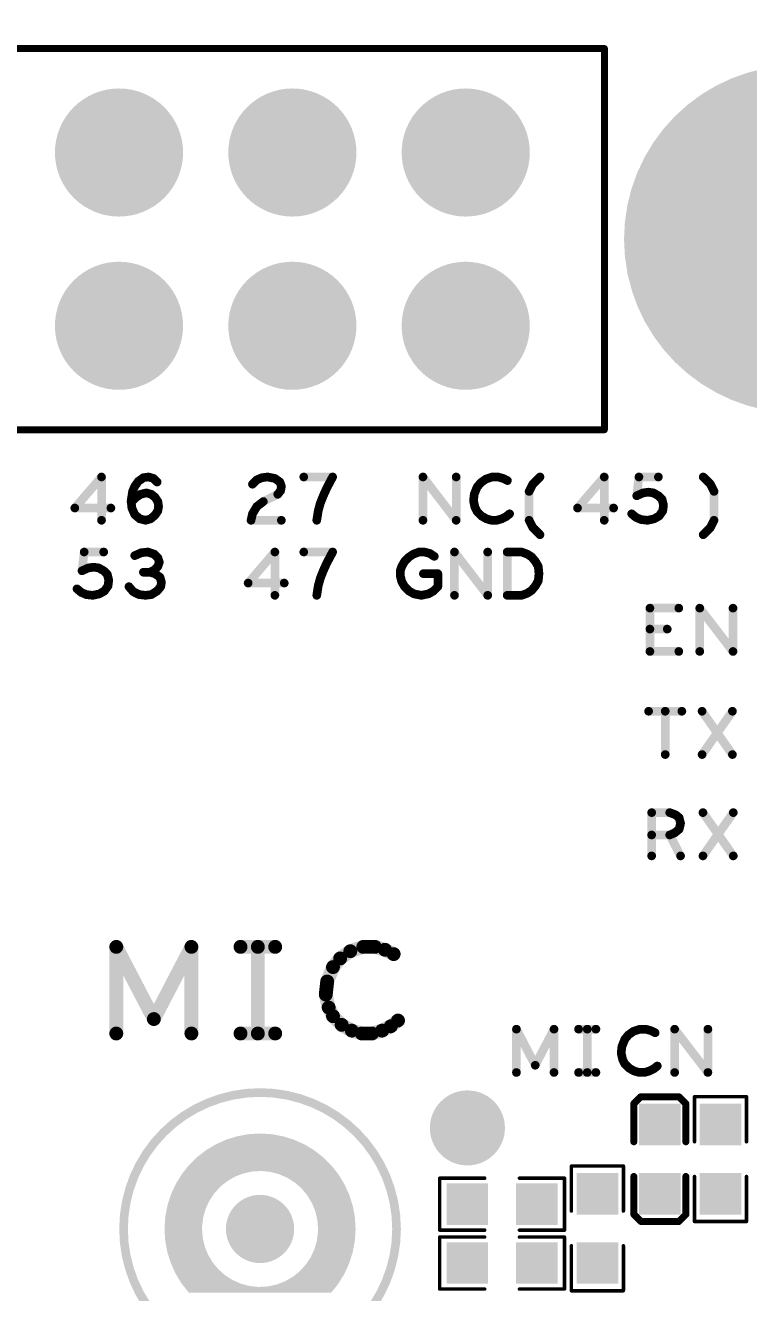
# Model space of a CAD drawing. Extents: x -11 to 101, y 2 to 100.
# Drawn here: x 51.18 to 61.78, y 65.56 to 84.13 of the extents above; entities that cross this region are included whole.
import ezdxf

# ---------------------------------------------------------------- set-up
doc = ezdxf.new("R2010")
doc.units = 0
doc.layers.get('0').update_dxf_attribs({"linetype": 'CONTINUOUS'})
doc.layers.get('DEFPOINTS').update_dxf_attribs({"linetype": 'CONTINUOUS'})
doc.layers.add('SILK_TOP_ART', color=251, linetype='CONTINUOUS')
doc.layers.add('SOLDER_TOP_ART', color=18, linetype='CONTINUOUS')
doc.dimstyles.get("Standard").update_dxf_attribs({"dimtxt": 3, "dimasz": 3, "dimexe": 0.18, "dimexo": 0, "dimgap": 1, "dimtad": 0, "dimtih": 1, "dimtoh": 1, "dimzin": 0, "dimcen": 0.09, "dimazin": 3, "dimtfac": 1, "dimtofl": 0, "dimtmove": 0, "dimatfit": 3})

# ---------------------------------------------------------------- blocks, each defined once
blk = doc.blocks.new('ROUND_312')
at = {"const_width": 0.1016}
blk.add_lwpolyline([(-0.0508, 0, 1), (0.0508, 0, 1)], format="xyb", close=True, dxfattribs=at)
blk = doc.blocks.new('ROUND_219')
at = {"const_width": 0.0508}
blk.add_lwpolyline([(-0.0254, 0, 1), (0.0254, 0, 1)], format="xyb", close=True, dxfattribs=at)
blk = doc.blocks.new('ROUND_165')
at = {"const_width": 0.0635}
blk.add_lwpolyline([(-0.03175, 0, 1), (0.03175, 0, 1)], format="xyb", close=True, dxfattribs=at)
blk = doc.blocks.new('ROUND_321')
at = {"const_width": 0.0254}
blk.add_lwpolyline([(-0.0127, 0, 1), (0.0127, 0, 1)], format="xyb", close=True, dxfattribs=at)
blk = doc.blocks.new('ROUND_341')
at = {"const_width": 2.55}
blk.add_lwpolyline([(-1.275, 0, 1), (1.275, 0, 1)], format="xyb", close=True, dxfattribs=at)
blk = doc.blocks.new('SQUARE_333')
blk.add_solid([(0.304, 0.304), (0.304, -0.304), (-0.304, 0.304), (-0.304, -0.304)])
blk = doc.blocks.new('ROUND_346')
at = {"const_width": 0.939}
blk.add_lwpolyline([(-0.4695, 0, 1), (0.4695, 0, 1)], format="xyb", close=True, dxfattribs=at)
blk = doc.blocks.new('ROUND_338')
at = {"const_width": 0.55}
blk.add_lwpolyline([(-0.275, 0, 1), (0.275, 0, 1)], format="xyb", close=True, dxfattribs=at)
blk = doc.blocks.new('ROUND_247')
at = {"const_width": 0.5}
blk.add_lwpolyline([(-0.25, 0, 1), (0.25, 0, 1)], format="xyb", close=True, dxfattribs=at)
blk = doc.blocks.new('*U167')
at = {"color": 0, "linetype": 'CONTINUOUS'}
blk.add_text('82.50', height=3, dxfattribs=at).set_placement((37.06, 87.687))
blk = doc.blocks.new('*D162')
at = {"color": 0, "linetype": 'CONTINUOUS'}
for p, q in [((1.038, 82.5), (1.038, 89.341)), ((83.538, 82.5), (83.538, 89.341)), ((4.038, 89.161), (36.229, 89.161)), ((80.538, 89.161), (48.347, 89.161))]:
    blk.add_line(p, q, dxfattribs=at)
for points in [[(4.038, 89.661), (4.038, 88.661), (1.038, 89.161)], [(80.538, 89.661), (80.538, 88.661), (83.538, 89.161)]]:
    blk.add_solid(points, dxfattribs=at)
at = {"layer": 'DEFPOINTS', "color": 0, "linetype": 'CONTINUOUS'}
for p in [(83.538, 89.161), (1.038, 82.5), (83.538, 82.5)]:
    blk.add_point(p, dxfattribs=at)
at = {"linetype": 'CONTINUOUS'}
blk.add_blockref('*U167', (0, 0), dxfattribs=at)

msp = doc.modelspace()

# ---------------------------------------------------------------- linework, layer by layer
at = {"layer": 'SILK_TOP_ART'}
for points, const_width in [([(7.338, 83.794), (59.662, 83.794)], 0.1016), ([(59.662, 83.794), (59.662, 78.206)], 0.1016), ([(59.662, 78.206), (7.338, 78.206)], 0.1016), ([(52.2938, 77.5133), (51.9022, 77.0582)], 0.127), ([(52.2938, 76.8783), (52.2938, 77.5133)], 0.127), ([(52.7806, 77.3757), (52.8335, 77.4498)], 0.127), ([(52.8335, 77.4498), (52.9076, 77.5027)], 0.127), ([(52.9076, 77.5027), (52.9817, 77.5133)], 0.127), ([(52.9817, 77.5133), (53.0558, 77.4921)], 0.127), ([(53.0558, 77.4921), (53.1087, 77.4392)], 0.127), ([(54.5057, 77.4075), (54.5692, 77.471)], 0.127), ([(54.5692, 77.471), (54.6433, 77.5027)], 0.127), ([(54.6433, 77.5027), (54.728, 77.5133)], 0.127), ([(54.728, 77.5133), (54.8338, 77.4921)], 0.127), ([(54.8338, 77.4921), (54.9079, 77.4392)], 0.127), ([(54.9079, 77.4392), (54.9291, 77.3757)], 0.127), ([(55.6805, 77.5133), (55.2571, 77.5133)], 0.127), ([(55.5958, 77.3545), (55.6805, 77.5133)], 0.127), ([(57.0034, 76.8783), (57.0034, 77.5133)], 0.127), ([(57.0034, 77.5133), (57.4902, 76.8783)], 0.127), ([(57.4902, 76.8783), (57.4902, 77.5133)], 0.127), ([(57.8501, 77.4286), (57.7971, 77.3651)], 0.127), ([(57.9241, 77.4815), (57.8501, 77.4286)], 0.127), ([(58.0194, 77.5133), (57.9241, 77.4815)], 0.127), ([(58.1041, 77.5133), (58.0194, 77.5133)], 0.127), ([(58.1781, 77.4921), (58.1041, 77.5133)], 0.127), ([(58.2416, 77.4604), (58.1781, 77.4921)], 0.127), ([(58.6121, 77.4075), (58.7179, 77.5133)], 0.127), ([(59.6598, 77.5133), (59.2682, 77.0582)], 0.127), ([(59.6598, 76.8783), (59.6598, 77.5133)], 0.127), ([(60.1361, 77.2381), (60.1678, 77.5133)], 0.127), ([(60.1678, 77.5133), (60.4535, 77.5133)], 0.127), ([(61.2155, 77.4075), (61.1097, 77.5133)], 0.127), ([(52.7277, 77.164), (52.7489, 77.3016)], 0.127), ([(52.7489, 77.3016), (52.7806, 77.3757)], 0.127), ([(52.8018, 77.217), (52.8653, 77.2593)], 0.127), ([(52.8653, 77.2593), (52.95, 77.2805)], 0.127), ([(52.95, 77.2805), (53.0241, 77.2593)], 0.127), ([(53.0241, 77.2593), (53.077, 77.217)], 0.127), ([(54.8761, 77.2593), (54.6645, 77.1535)], 0.127), ([(54.9185, 77.3122), (54.8761, 77.2593)], 0.127), ([(54.9291, 77.3757), (54.9185, 77.3122)], 0.127), ([(55.5006, 77.1323), (55.5429, 77.2381)], 0.127), ([(55.5429, 77.2381), (55.5958, 77.3545)], 0.127), ([(57.7548, 77.2593), (57.7442, 77.164)], 0.127), ([(57.7971, 77.3651), (57.7548, 77.2593)], 0.127), ([(58.5591, 77.3016), (58.6121, 77.4075)], 0.127), ([(58.5591, 76.8783), (58.5591, 77.3016)], 0.127), ([(60.2313, 77.2805), (60.1361, 77.2381)], 0.127), ([(60.3054, 77.291), (60.2313, 77.2805)], 0.127), ([(60.3795, 77.2805), (60.3054, 77.291)], 0.127), ([(60.4535, 77.2381), (60.3795, 77.2805)], 0.127), ([(60.5065, 77.1852), (60.4535, 77.2381)], 0.127), ([(61.2685, 77.3016), (61.2155, 77.4075)], 0.127), ([(61.2685, 76.8783), (61.2685, 77.3016)], 0.127), ([(51.9022, 77.0582), (52.4314, 77.0582)], 0.127), ([(52.7277, 77.1429), (52.8018, 77.217)], 0.127), ([(52.7383, 77.0582), (52.7277, 77.164)], 0.127), ([(52.7806, 76.9629), (52.7383, 77.0582)], 0.127), ([(53.077, 77.217), (53.1193, 77.1535)], 0.127), ([(53.1193, 77.1535), (53.1299, 77.0794)], 0.127), ([(53.1299, 77.0794), (53.1193, 77.0159)], 0.127), ([(54.5692, 77.0794), (54.5057, 76.9735)], 0.127), ([(54.6645, 77.1535), (54.5692, 77.0794)], 0.127), ([(55.4688, 77.0159), (55.5006, 77.1323)], 0.127), ([(57.7442, 77.164), (57.7654, 77.0688)], 0.127), ([(57.7654, 77.0688), (57.7971, 77.0053)], 0.127), ([(59.2682, 77.0582), (59.7974, 77.0582)], 0.127), ([(60.5276, 77.1005), (60.5065, 77.1852)], 0.127), ([(60.5171, 77.0159), (60.5276, 77.1005)], 0.127), ([(52.8547, 76.8995), (52.7806, 76.9629)], 0.127), ([(52.9394, 76.8783), (52.8547, 76.8995)], 0.127), ([(53.0135, 76.8995), (52.9394, 76.8783)], 0.127), ([(53.077, 76.9524), (53.0135, 76.8995)], 0.127), ([(53.1193, 77.0159), (53.077, 76.9524)], 0.127), ([(54.5057, 76.9735), (54.4845, 76.8783)], 0.127), ([(54.4845, 76.8783), (54.9291, 76.8783)], 0.127), ([(55.4476, 76.8783), (55.4688, 77.0159)], 0.127), ([(57.7971, 77.0053), (57.8606, 76.9418)], 0.127), ([(57.8606, 76.9418), (57.9347, 76.8995)], 0.127), ([(57.9347, 76.8995), (58.0088, 76.8783)], 0.127), ([(58.0088, 76.8783), (58.0829, 76.8783)], 0.127), ([(58.0829, 76.8783), (58.157, 76.8995)], 0.127), ([(58.157, 76.8995), (58.2205, 76.9312)], 0.127), ([(58.2205, 76.9312), (58.2734, 76.9735)], 0.127), ([(58.6121, 76.7725), (58.5591, 76.8783)], 0.127), ([(60.062, 76.9735), (60.1255, 76.9206)], 0.127), ([(60.1255, 76.9206), (60.1995, 76.8889)], 0.127), ([(60.1995, 76.8889), (60.2948, 76.8783)], 0.127), ([(60.2948, 76.8783), (60.3901, 76.8995)], 0.127), ([(60.3901, 76.8995), (60.4641, 76.9418)], 0.127), ([(60.4641, 76.9418), (60.5171, 77.0159)], 0.127), ([(61.2155, 76.7725), (61.2685, 76.8783)], 0.127), ([(58.7179, 76.6666), (58.6121, 76.7725)], 0.127), ([(61.1097, 76.6666), (61.2155, 76.7725)], 0.127), ([(52.0081, 76.1381), (52.0398, 76.4133)], 0.127), ([(52.0398, 76.4133), (52.3255, 76.4133)], 0.127), ([(52.8759, 76.4027), (52.7806, 76.3604)], 0.127), ([(52.9711, 76.4133), (52.8759, 76.4027)], 0.127), ([(53.0664, 76.3815), (52.9711, 76.4133)], 0.127), ([(53.1193, 76.3286), (53.0664, 76.3815)], 0.127), ([(53.1405, 76.2651), (53.1193, 76.3286)], 0.127), ([(54.8338, 76.4133), (54.4422, 75.9582)], 0.127), ([(54.8338, 75.7783), (54.8338, 76.4133)], 0.127), ([(55.6805, 76.4133), (55.2571, 76.4133)], 0.127), ([(55.5958, 76.2545), (55.6805, 76.4133)], 0.127), ([(56.7351, 76.2757), (56.7986, 76.3392)], 0.127), ([(56.7986, 76.3392), (56.8621, 76.3815)], 0.127), ([(56.8621, 76.3815), (56.9468, 76.4133)], 0.127), ([(56.9468, 76.4133), (57.0209, 76.4133)], 0.127), ([(57.0209, 76.4133), (57.1055, 76.3921)], 0.127), ([(57.1055, 76.3921), (57.1691, 76.3498)], 0.127), ([(57.4654, 75.7783), (57.4654, 76.4133)], 0.127), ([(57.4654, 76.4133), (57.9522, 75.7783)], 0.127), ([(57.9522, 75.7783), (57.9522, 76.4133)], 0.127), ([(58.238, 75.7783), (58.238, 76.4133)], 0.127), ([(58.238, 76.4133), (58.4496, 76.4133)], 0.127), ([(58.4496, 76.4133), (58.5343, 76.3815)], 0.127), ([(58.5343, 76.3815), (58.5978, 76.3392)], 0.127), ([(58.5978, 76.3392), (58.6507, 76.2757)], 0.127), ([(52.1033, 76.1805), (52.0081, 76.1381)], 0.127), ([(52.1774, 76.191), (52.1033, 76.1805)], 0.127), ([(52.2515, 76.1805), (52.1774, 76.191)], 0.127), ([(52.3255, 76.1381), (52.2515, 76.1805)], 0.127), ([(52.3785, 76.0852), (52.3255, 76.1381)], 0.127), ([(53.0029, 76.117), (52.9076, 76.117)], 0.127), ([(53.0029, 76.117), (53.0664, 76.1487)], 0.127), ([(53.077, 76.0958), (53.0029, 76.117)], 0.127), ([(53.0664, 76.1487), (53.1193, 76.2016)], 0.127), ([(53.1193, 76.2016), (53.1405, 76.2651)], 0.127), ([(55.5006, 76.0323), (55.5429, 76.1381)], 0.127), ([(55.5429, 76.1381), (55.5958, 76.2545)], 0.127), ([(56.6716, 76.1381), (56.6928, 76.2016)], 0.127), ([(56.6716, 76.064), (56.6716, 76.1381)], 0.127), ([(56.6928, 76.2016), (56.7351, 76.2757)], 0.127), ([(58.6507, 76.2757), (58.6931, 76.2016)], 0.127), ([(58.6931, 76.2016), (58.7036, 76.0958)], 0.127), ([(52.3996, 76.0005), (52.3785, 76.0852)], 0.127), ([(52.3891, 75.9159), (52.3996, 76.0005)], 0.127), ([(53.1511, 76.0429), (53.077, 76.0958)], 0.127), ([(53.1722, 75.9688), (53.1511, 76.0429)], 0.127), ([(53.1616, 75.9053), (53.1722, 75.9688)], 0.127), ([(54.4422, 75.9582), (54.9714, 75.9582)], 0.127), ([(55.4688, 75.9159), (55.5006, 76.0323)], 0.127), ([(56.6928, 75.9794), (56.6716, 76.064)], 0.127), ([(56.7351, 75.9053), (56.6928, 75.9794)], 0.127), ([(57.0103, 76.0958), (57.222, 76.0958)], 0.127), ([(57.222, 76.0958), (57.222, 75.9053)], 0.127), ([(58.6931, 75.99), (58.6507, 75.9159)], 0.127), ([(58.7036, 76.0958), (58.6931, 75.99)], 0.127), ([(51.934, 75.8735), (51.9975, 75.8206)], 0.127), ([(51.9975, 75.8206), (52.0715, 75.7889)], 0.127), ([(52.0715, 75.7889), (52.1668, 75.7783)], 0.127), ([(52.1668, 75.7783), (52.2621, 75.7995)], 0.127), ([(52.2621, 75.7995), (52.3361, 75.8418)], 0.127), ([(52.3361, 75.8418), (52.3891, 75.9159)], 0.127), ([(52.696, 75.9053), (52.7595, 75.8312)], 0.127), ([(52.7595, 75.8312), (52.8441, 75.7889)], 0.127), ([(52.8441, 75.7889), (52.9394, 75.7783)], 0.127), ([(52.9394, 75.7783), (53.0241, 75.7889)], 0.127), ([(53.0241, 75.7889), (53.1087, 75.8418)], 0.127), ([(53.1087, 75.8418), (53.1616, 75.9053)], 0.127), ([(55.4476, 75.7783), (55.4688, 75.9159)], 0.127), ([(56.7986, 75.8418), (56.7351, 75.9053)], 0.127), ([(56.8727, 75.7995), (56.7986, 75.8418)], 0.127), ([(56.9786, 75.7783), (56.8727, 75.7995)], 0.127), ([(57.0844, 75.7995), (56.9786, 75.7783)], 0.127), ([(57.1585, 75.8418), (57.0844, 75.7995)], 0.127), ([(57.222, 75.9053), (57.1585, 75.8418)], 0.127), ([(58.4496, 75.7783), (58.238, 75.7783)], 0.127), ([(58.5343, 75.81), (58.4496, 75.7783)], 0.127), ([(58.5978, 75.8524), (58.5343, 75.81)], 0.127), ([(58.6507, 75.9159), (58.5978, 75.8524)], 0.127), ([(60.3292, 74.9554), (60.3292, 75.5904)], 0.127), ([(60.3292, 75.5904), (60.7526, 75.5904)], 0.127), ([(61.0595, 74.9554), (61.0595, 75.5904)], 0.127), ([(61.0595, 75.5904), (61.5463, 74.9554)], 0.127), ([(61.5463, 74.9554), (61.5463, 75.5904)], 0.127), ([(60.5832, 75.2835), (60.3292, 75.2835)], 0.127), ([(60.7526, 74.9554), (60.3292, 74.9554)], 0.127), ([(60.3102, 74.0791), (60.797, 74.0791)], 0.127), ([(60.5536, 74.0791), (60.5536, 73.4441)], 0.127), ([(61.0933, 73.4441), (61.5379, 74.0791)], 0.127), ([(61.0933, 74.0791), (61.5379, 73.4441)], 0.127), ([(60.3546, 71.9582), (60.3546, 72.5932)], 0.127), ([(60.3546, 72.5932), (60.6192, 72.5932)], 0.127), ([(60.6192, 72.5932), (60.7039, 72.5614)], 0.127), ([(61.106, 71.9582), (61.5506, 72.5932)], 0.127), ([(61.106, 72.5932), (61.5506, 71.9582)], 0.127), ([(60.7039, 72.5614), (60.7568, 72.5191)], 0.127), ([(60.7568, 72.5191), (60.778, 72.4344)], 0.127), ([(60.778, 72.4344), (60.7568, 72.3498)], 0.127), ([(60.6192, 72.2651), (60.3546, 72.2651)], 0.127), ([(60.6933, 72.2969), (60.6192, 72.2651)], 0.127), ([(60.6192, 72.2651), (60.778, 71.9582)], 0.127), ([(60.7568, 72.3498), (60.6933, 72.2969)], 0.127), ([(52.5102, 69.3547), (52.5102, 70.6247)], 0.2032), ([(52.5102, 70.6247), (53.0606, 69.5664)], 0.2032), ([(53.0606, 69.5664), (53.611, 70.6247)], 0.2032), ([(53.611, 70.6247), (53.611, 69.3547)], 0.2032), ([(54.3306, 70.6247), (54.8386, 70.6247)], 0.2032), ([(54.5846, 70.6247), (54.5846, 69.3547)], 0.2032), ([(55.9392, 70.5612), (55.7911, 70.4554)], 0.2032), ([(56.1298, 70.6247), (55.9392, 70.5612)], 0.2032), ([(56.2991, 70.6247), (56.1298, 70.6247)], 0.2032), ([(56.4473, 70.5824), (56.2991, 70.6247)], 0.2032), ([(56.5743, 70.5189), (56.4473, 70.5824)], 0.2032), ([(55.6853, 70.3284), (55.6006, 70.1167)], 0.2032), ([(55.7911, 70.4554), (55.6853, 70.3284)], 0.2032), ([(55.6006, 70.1167), (55.5794, 69.9262)], 0.2032), ([(55.5794, 69.9262), (55.6218, 69.7357)], 0.2032), ([(55.6218, 69.7357), (55.6853, 69.6087)], 0.2032), ([(55.6853, 69.6087), (55.8123, 69.4817)], 0.2032), ([(55.8123, 69.4817), (55.9604, 69.397)], 0.2032), ([(55.9604, 69.397), (56.1086, 69.3547)], 0.2032), ([(56.2568, 69.3547), (56.4049, 69.397)], 0.2032), ([(56.4049, 69.397), (56.5319, 69.4605)], 0.2032), ([(56.5319, 69.4605), (56.6378, 69.5452)], 0.2032), ([(54.3306, 69.3547), (54.8386, 69.3547)], 0.2032), ([(56.1086, 69.3547), (56.2568, 69.3547)], 0.2032), ([(58.3734, 68.7832), (58.3734, 69.4182)], 0.127), ([(58.3734, 69.4182), (58.6486, 68.889)], 0.127), ([(58.6486, 68.889), (58.9238, 69.4182)], 0.127), ([(58.9238, 69.4182), (58.9238, 68.7832)], 0.127), ([(59.2836, 69.4182), (59.5376, 69.4182)], 0.127), ([(59.4106, 69.4182), (59.4106, 68.7832)], 0.127), ([(59.9609, 69.27), (59.9186, 69.1642)], 0.127), ([(60.0139, 69.3335), (59.9609, 69.27)], 0.127), ([(60.0879, 69.3864), (60.0139, 69.3335)], 0.127), ([(60.1832, 69.4182), (60.0879, 69.3864)], 0.127), ([(60.2679, 69.4182), (60.1832, 69.4182)], 0.127), ([(60.3419, 69.397), (60.2679, 69.4182)], 0.127), ([(60.4054, 69.3653), (60.3419, 69.397)], 0.127), ([(60.6912, 68.7832), (60.6912, 69.4182)], 0.127), ([(60.6912, 69.4182), (61.178, 68.7832)], 0.127), ([(61.178, 68.7832), (61.178, 69.4182)], 0.127), ([(59.9186, 69.1642), (59.908, 69.0689)], 0.127), ([(59.908, 69.0689), (59.9292, 68.9737)], 0.127), ([(59.9292, 68.9737), (59.9609, 68.9102)], 0.127), ([(59.9609, 68.9102), (60.0244, 68.8467)], 0.127), ([(60.3843, 68.8361), (60.4372, 68.8784)], 0.127), ([(59.2836, 68.7832), (59.5376, 68.7832)], 0.127), ([(60.0244, 68.8467), (60.0985, 68.8044)], 0.127), ([(60.0985, 68.8044), (60.1726, 68.7832)], 0.127), ([(60.1726, 68.7832), (60.2467, 68.7832)], 0.127), ([(60.2467, 68.7832), (60.3208, 68.8044)], 0.127), ([(60.3208, 68.8044), (60.3843, 68.8361)], 0.127), ([(60.195, 68.4276), (60.0934, 68.326)], 0.1016), ([(60.0934, 68.326), (60.0934, 67.7672)], 0.1016), ([(60.7538, 68.4276), (60.195, 68.4276)], 0.1016), ([(60.8554, 68.326), (60.7538, 68.4276)], 0.1016), ([(60.8554, 67.7672), (60.8554, 68.326)], 0.1016), ([(60.9824, 68.4276), (61.7444, 68.4276)], 0.0508), ([(60.9824, 67.7672), (60.9824, 68.4276)], 0.0508), ([(61.7444, 68.4276), (61.7444, 67.7672)], 0.0508), ([(57.2486, 67.2338), (57.2486, 66.4718)], 0.0508), ([(57.909, 67.2338), (57.2486, 67.2338)], 0.0508), ([(58.417, 67.2338), (59.0774, 67.2338)], 0.0508), ([(59.0774, 67.2338), (59.0774, 66.4718)], 0.0508), ([(59.179, 67.4116), (59.941, 67.4116)], 0.0508), ([(59.179, 66.7512), (59.179, 67.4116)], 0.0508), ([(59.941, 67.4116), (59.941, 66.7512)], 0.0508), ([(60.0934, 66.7037), (60.0934, 67.2592)], 0.1016), ([(60.8554, 67.2592), (60.8554, 66.7004)], 0.1016), ([(60.9824, 67.2592), (60.9824, 66.5988)], 0.0508), ([(61.7444, 66.5988), (61.7444, 67.2592)], 0.0508), ([(60.1983, 66.5988), (60.0934, 66.7037)], 0.1016), ([(60.8554, 66.7004), (60.7541, 66.5988)], 0.1016), ([(60.7541, 66.5988), (60.1983, 66.5988)], 0.1016), ([(60.9824, 66.5988), (61.7444, 66.5988)], 0.0508), ([(57.2486, 66.4718), (57.909, 66.4718)], 0.0508), ([(57.2486, 66.3702), (57.2486, 65.6082)], 0.0508), ([(57.909, 66.3702), (57.2486, 66.3702)], 0.0508), ([(59.0774, 66.4718), (58.417, 66.4718)], 0.0508), ([(58.417, 66.3702), (59.0774, 66.3702)], 0.0508), ([(59.0774, 66.3702), (59.0774, 65.6082)], 0.0508), ([(59.179, 66.2432), (59.179, 65.5828)], 0.0508), ([(59.941, 65.5828), (59.941, 66.2432)], 0.0508), ([(57.2486, 65.6082), (57.909, 65.6082)], 0.0508), ([(59.0774, 65.6082), (58.417, 65.6082)], 0.0508), ([(59.179, 65.5828), (59.941, 65.5828)], 0.0508)]:
    msp.add_lwpolyline(points, dxfattribs=dict(at, const_width=const_width))
at = {"layer": 'SILK_TOP_ART', "const_width": 0.127}
msp.add_lwpolyline([(52.6166, 66.4892, 1), (56.6166, 66.4892, 1)], format="xyb", close=True, dxfattribs=at)
at = {"layer": 'SOLDER_TOP_ART'}
for points in [[(54.127214, 67.800876), (54.278858, 67.847264), (55.103708, 67.800876), (54.956674, 67.847264)], [(54.278858, 67.847264), (54.28843, 67.850192), (54.956674, 67.847264), (54.94104, 67.850192)], [(54.28843, 67.850192), (54.446132, 67.878296), (54.94104, 67.850192), (54.790964, 67.878296)], [(54.446132, 67.878296), (54.454404, 67.87977), (54.790964, 67.878296), (54.768194, 67.87977)], [(54.454404, 67.87977), (54.622732, 67.889186), (54.768194, 67.87977), (54.622732, 67.889186)], [(53.694952, 67.543032), (53.819324, 67.639226), (55.537138, 67.543032), (55.41499, 67.639226)], [(53.819324, 67.639226), (53.828308, 67.646174), (55.41499, 67.639226), (55.403572, 67.646174)], [(53.828308, 67.646174), (53.963566, 67.726856), (55.403572, 67.646174), (55.270964, 67.726856)], [(53.963566, 67.726856), (53.973096, 67.73254), (55.270964, 67.726856), (55.258444, 67.73254)], [(53.973096, 67.73254), (54.117434, 67.79654), (55.258444, 67.73254), (55.11745, 67.79654)], [(54.117434, 67.79654), (54.127214, 67.800876), (55.11745, 67.79654), (55.103708, 67.800876)], [(53.574962, 67.424606), (53.686732, 67.53492), (55.65727, 67.424606), (55.547438, 67.53492)], [(53.686732, 67.53492), (53.694952, 67.543032), (55.547438, 67.53492), (55.537138, 67.543032)], [(53.40913, 67.193432), (53.449018, 67.258346), (54.14062, 67.193432), (54.254778, 67.258346)], [(53.449018, 67.258346), (53.470076, 67.292616), (54.254778, 67.258346), (54.345172, 67.292616)], [(53.470076, 67.292616), (53.479836, 67.3049), (54.345172, 67.292616), (54.377574, 67.3049)], [(53.479836, 67.3049), (53.501358, 67.331982), (54.377574, 67.3049), (54.506076, 67.331982)], [(53.501358, 67.331982), (53.506892, 67.338948), (54.506076, 67.331982), (54.637216, 67.338948)], [(53.506892, 67.338948), (53.567684, 67.415448), (55.726092, 67.338948), (55.666386, 67.415448)], [(53.567684, 67.415448), (53.574962, 67.424606), (55.666386, 67.415448), (55.65727, 67.424606)], [(54.767864, 67.325632), (54.637216, 67.338948), (55.736486, 67.325632), (55.726092, 67.338948)], [(54.894902, 67.292348), (54.767864, 67.325632), (55.762462, 67.292348), (55.736486, 67.325632)], [(54.9174, 67.282546), (54.894902, 67.292348), (55.770112, 67.282546), (55.762462, 67.292348)], [(55.015296, 67.239892), (54.9174, 67.282546), (55.79581, 67.239892), (55.770112, 67.282546)], [(53.320348, 67.015124), (53.3647, 67.111708), (53.94884, 67.015124), (54.037822, 67.111708)], [(53.3647, 67.111708), (53.381814, 67.148976), (54.037822, 67.111708), (54.0847, 67.148976)], [(53.381814, 67.148976), (53.40913, 67.193432), (54.0847, 67.148976), (54.14062, 67.193432)], [(55.126172, 67.169518), (55.015296, 67.239892), (55.838208, 67.169518), (55.79581, 67.239892)], [(55.161938, 67.138138), (55.126172, 67.169518), (55.857112, 67.138138), (55.838208, 67.169518)], [(55.224886, 67.082906), (55.161938, 67.138138), (55.881892, 67.082906), (55.857112, 67.138138)], [(55.307242, 66.98432), (55.224886, 67.082906), (55.926122, 66.98432), (55.881892, 67.082906)], [(53.260032, 66.835214), (53.2827, 66.905986), (53.842896, 66.835214), (53.875796, 66.905986)], [(53.2827, 66.905986), (53.31146, 66.995768), (53.875796, 66.905986), (53.935884, 66.995768)], [(53.31146, 66.995768), (53.320348, 67.015124), (53.935884, 66.995768), (53.94884, 67.015124)], [(55.309078, 66.98212), (55.307242, 66.98432), (55.926806, 66.98212), (55.926122, 66.98432)], [(55.376742, 66.86957), (55.309078, 66.98212), (55.961774, 66.86957), (55.926806, 66.98212)], [(53.228274, 66.669644), (53.250764, 66.7869), (53.786656, 66.669644), (53.820438, 66.7869)], [(53.250764, 66.7869), (53.260032, 66.835214), (53.820438, 66.7869), (53.842896, 66.835214)], [(55.395572, 66.823324), (55.376742, 66.86957), (55.976142, 66.823324), (55.961774, 66.86957)], [(55.426262, 66.747938), (55.395572, 66.823324), (55.989918, 66.747938), (55.976142, 66.823324)], [(55.447632, 66.65748), (55.426262, 66.747938), (56.006448, 66.65748), (55.989918, 66.747938)], [(53.2166, 66.4892), (53.219266, 66.530422), (53.7666, 66.4892), (53.7676, 66.530422)], [(53.219266, 66.530422), (53.227694, 66.660708), (53.7676, 66.530422), (53.784082, 66.660708)], [(53.227694, 66.660708), (53.228274, 66.669644), (53.784082, 66.660708), (53.786656, 66.669644)], [(55.456454, 66.620132), (55.447632, 66.65748), (56.008702, 66.620132), (56.006448, 66.65748)], [(55.4666, 66.4892), (55.456454, 66.620132), (56.0166, 66.4892), (56.008702, 66.620132)], [(53.2166, 66.489198), (53.2166, 66.4892), (53.766602, 66.489198), (53.7666, 66.4892)], [(53.224498, 66.358266), (53.2166, 66.489198), (53.776744, 66.358266), (53.766602, 66.489198)], [(53.22675, 66.320914), (53.224498, 66.358266), (53.785568, 66.320914), (53.776744, 66.358266)], [(55.449116, 66.31769), (55.465598, 66.447976), (56.005498, 66.31769), (56.01393, 66.447976)], [(55.465598, 66.447976), (55.466598, 66.489198), (56.01393, 66.447976), (56.0166, 66.489198)], [(55.466598, 66.489198), (55.4666, 66.4892), (56.0166, 66.489198), (56.0166, 66.4892)], [(53.24328, 66.23046), (53.22675, 66.320914), (53.806936, 66.23046), (53.785568, 66.320914)], [(53.257056, 66.155072), (53.24328, 66.23046), (53.83763, 66.155072), (53.806936, 66.23046)], [(53.271424, 66.108828), (53.257056, 66.155072), (53.856456, 66.108828), (53.83763, 66.155072)], [(55.357402, 66.072412), (55.390296, 66.143174), (55.950494, 66.072412), (55.973162, 66.143174)], [(55.390296, 66.143174), (55.41276, 66.191498), (55.973162, 66.143174), (55.98243, 66.191498)], [(55.41276, 66.191498), (55.446538, 66.308744), (55.98243, 66.191498), (56.00492, 66.308744)], [(55.446538, 66.308744), (55.449116, 66.31769), (56.00492, 66.308744), (56.005498, 66.31769)], [(53.306392, 65.996278), (53.271424, 66.108828), (53.92412, 65.996278), (53.856456, 66.108828)], [(53.307076, 65.994074), (53.306392, 65.996278), (53.925962, 65.994074), (53.92412, 65.996278)], [(53.351306, 65.895492), (53.307076, 65.994074), (54.008312, 65.895492), (53.925962, 65.994074)], [(55.195376, 65.86669), (55.284358, 65.963274), (55.868496, 65.86669), (55.91285, 65.963274)], [(55.284358, 65.963274), (55.297304, 65.98262), (55.91285, 65.963274), (55.921734, 65.98262)], [(55.297304, 65.98262), (55.357402, 66.072412), (55.921734, 65.98262), (55.950494, 66.072412)], [(53.376086, 65.840256), (53.351306, 65.895492), (54.071266, 65.840256), (54.008312, 65.895492)], [(53.39499, 65.80888), (53.376086, 65.840256), (54.107026, 65.80888), (54.071266, 65.840256)], [(53.437386, 65.738506), (53.39499, 65.80888), (54.217902, 65.738506), (54.107026, 65.80888)], [(54.97842, 65.720052), (55.092578, 65.784966), (55.78418, 65.720052), (55.824068, 65.784966)], [(55.092578, 65.784966), (55.148486, 65.829414), (55.824068, 65.784966), (55.85138, 65.829414)], [(55.148486, 65.829414), (55.195376, 65.86669), (55.85138, 65.829414), (55.868496, 65.86669)], [(53.463084, 65.69585), (53.437386, 65.738506), (54.315804, 65.69585), (54.217902, 65.738506)], [(53.470734, 65.68605), (53.463084, 65.69585), (54.338296, 65.68605), (54.315804, 65.69585)], [(53.49671, 65.652766), (53.470734, 65.68605), (54.465334, 65.652766), (54.338296, 65.68605)], [(53.507104, 65.63945), (53.49671, 65.652766), (54.595982, 65.63945), (54.465334, 65.652766)], [(53.56681, 65.562948), (53.507104, 65.63945), (55.665514, 65.562948), (55.726306, 65.63945)], [(54.595982, 65.63945), (54.727122, 65.646416), (55.726306, 65.63945), (55.731842, 65.646416)], [(54.727122, 65.646416), (54.855624, 65.673498), (55.731842, 65.646416), (55.753362, 65.673498)], [(54.855624, 65.673498), (54.888004, 65.685774), (55.753362, 65.673498), (55.763118, 65.685774)], [(54.888004, 65.685774), (54.97842, 65.720052), (55.763118, 65.685774), (55.78418, 65.720052)], [(53.575934, 65.553784), (53.56681, 65.562948), (55.658232, 65.553784), (55.665514, 65.562948)]]:
    msp.add_solid(points, dxfattribs=at)

# ---------------------------------------------------------------- block references
at = {"layer": 'SILK_TOP_ART'}
for name, p in [('ROUND_219', (59.662, 83.794)), ('ROUND_219', (59.662, 83.794)), ('ROUND_219', (59.662, 78.206)), ('ROUND_219', (59.662, 78.206)), ('ROUND_165', (52.2938, 77.5133)), ('ROUND_165', (52.8335, 77.4498)), ('ROUND_165', (52.9076, 77.5027)), ('ROUND_165', (52.9817, 77.5133)), ('ROUND_165', (53.0558, 77.4921)), ('ROUND_165', (53.1087, 77.4392)), ('ROUND_165', (54.5692, 77.471)), ('ROUND_165', (54.6433, 77.5027)), ('ROUND_165', (54.728, 77.5133)), ('ROUND_165', (54.8338, 77.4921)), ('ROUND_165', (54.9079, 77.4392)), ('ROUND_165', (55.2571, 77.5133)), ('ROUND_165', (55.6805, 77.5133)), ('ROUND_165', (57.0034, 77.5133)), ('ROUND_165', (57.4902, 77.5133)), ('ROUND_165', (57.8501, 77.4286)), ('ROUND_165', (57.9241, 77.4815)), ('ROUND_165', (58.0194, 77.5133)), ('ROUND_165', (58.1041, 77.5133)), ('ROUND_165', (58.1781, 77.4921)), ('ROUND_165', (58.2416, 77.4604)), ('ROUND_165', (58.7179, 77.5133)), ('ROUND_165', (59.6598, 77.5133)), ('ROUND_165', (60.1678, 77.5133)), ('ROUND_165', (60.4535, 77.5133)), ('ROUND_165', (61.1097, 77.5133)), ('ROUND_165', (52.7489, 77.3016)), ('ROUND_165', (52.7806, 77.3757)), ('ROUND_165', (52.8653, 77.2593)), ('ROUND_165', (52.95, 77.2805)), ('ROUND_165', (53.0241, 77.2593)), ('ROUND_165', (54.5057, 77.4075)), ('ROUND_165', (54.8761, 77.2593)), ('ROUND_165', (54.9185, 77.3122)), ('ROUND_165', (54.9291, 77.3757)), ('ROUND_165', (55.5429, 77.2381)), ('ROUND_165', (55.5958, 77.3545)), ('ROUND_165', (57.7548, 77.2593)), ('ROUND_165', (57.7971, 77.3651)), ('ROUND_165', (58.5591, 77.3016)), ('ROUND_165', (58.6121, 77.4075)), ('ROUND_165', (60.1361, 77.2381)), ('ROUND_165', (60.2313, 77.2805)), ('ROUND_165', (60.3054, 77.291)), ('ROUND_165', (60.3795, 77.2805)), ('ROUND_165', (60.4535, 77.2381)), ('ROUND_165', (61.2155, 77.4075)), ('ROUND_165', (61.2685, 77.3016)), ('ROUND_165', (51.9022, 77.0582)), ('ROUND_165', (52.4314, 77.0582)), ('ROUND_165', (52.7277, 77.164)), ('ROUND_165', (52.7277, 77.1429)), ('ROUND_165', (52.7383, 77.0582)), ('ROUND_165', (52.8018, 77.217)), ('ROUND_165', (53.077, 77.217)), ('ROUND_165', (53.1193, 77.1535)), ('ROUND_165', (53.1299, 77.0794)), ('ROUND_165', (54.5692, 77.0794)), ('ROUND_165', (54.6645, 77.1535)), ('ROUND_165', (55.5006, 77.1323)), ('ROUND_165', (57.7442, 77.164)), ('ROUND_165', (57.7654, 77.0688)), ('ROUND_165', (59.2682, 77.0582)), ('ROUND_165', (59.7974, 77.0582)), ('ROUND_165', (60.5065, 77.1852)), ('ROUND_165', (60.5276, 77.1005)), ('ROUND_165', (52.2938, 76.8783)), ('ROUND_165', (52.7806, 76.9629)), ('ROUND_165', (52.8547, 76.8995)), ('ROUND_165', (52.9394, 76.8783)), ('ROUND_165', (53.0135, 76.8995)), ('ROUND_165', (53.077, 76.9524)), ('ROUND_165', (53.1193, 77.0159)), ('ROUND_165', (54.4845, 76.8783)), ('ROUND_165', (54.5057, 76.9735)), ('ROUND_165', (54.9291, 76.8783)), ('ROUND_165', (55.4476, 76.8783)), ('ROUND_165', (55.4688, 77.0159)), ('ROUND_165', (57.0034, 76.8783)), ('ROUND_165', (57.4902, 76.8783)), ('ROUND_165', (57.7971, 77.0053)), ('ROUND_165', (57.8606, 76.9418)), ('ROUND_165', (57.9347, 76.8995)), ('ROUND_165', (58.0088, 76.8783)), ('ROUND_165', (58.0829, 76.8783)), ('ROUND_165', (58.157, 76.8995)), ('ROUND_165', (58.2205, 76.9312)), ('ROUND_165', (58.2734, 76.9735)), ('ROUND_165', (58.5591, 76.8783)), ('ROUND_165', (59.6598, 76.8783)), ('ROUND_165', (60.062, 76.9735)), ('ROUND_165', (60.1255, 76.9206)), ('ROUND_165', (60.1995, 76.8889)), ('ROUND_165', (60.2948, 76.8783)), ('ROUND_165', (60.3901, 76.8995)), ('ROUND_165', (60.4641, 76.9418)), ('ROUND_165', (60.5171, 77.0159)), ('ROUND_165', (61.2685, 76.8783)), ('ROUND_165', (58.6121, 76.7725)), ('ROUND_165', (58.7179, 76.6666)), ('ROUND_165', (61.1097, 76.6666)), ('ROUND_165', (61.2155, 76.7725)), ('ROUND_165', (52.0398, 76.4133)), ('ROUND_165', (52.3255, 76.4133)), ('ROUND_165', (52.7806, 76.3604)), ('ROUND_165', (52.8759, 76.4027)), ('ROUND_165', (52.9711, 76.4133)), ('ROUND_165', (53.0664, 76.3815)), ('ROUND_165', (53.1193, 76.3286)), ('ROUND_165', (54.8338, 76.4133)), ('ROUND_165', (55.2571, 76.4133)), ('ROUND_165', (55.6805, 76.4133)), ('ROUND_165', (56.7986, 76.3392)), ('ROUND_165', (56.8621, 76.3815)), ('ROUND_165', (56.9468, 76.4133)), ('ROUND_165', (57.0209, 76.4133)), ('ROUND_165', (57.1055, 76.3921)), ('ROUND_165', (57.1691, 76.3498)), ('ROUND_165', (57.4654, 76.4133)), ('ROUND_165', (57.9522, 76.4133)), ('ROUND_165', (58.238, 76.4133)), ('ROUND_165', (58.4496, 76.4133)), ('ROUND_165', (58.5343, 76.3815)), ('ROUND_165', (58.5978, 76.3392)), ('ROUND_165', (52.0081, 76.1381)), ('ROUND_165', (52.1033, 76.1805)), ('ROUND_165', (52.1774, 76.191)), ('ROUND_165', (52.2515, 76.1805)), ('ROUND_165', (52.3255, 76.1381)), ('ROUND_165', (52.9076, 76.117)), ('ROUND_165', (53.0029, 76.117)), ('ROUND_165', (53.0029, 76.117)), ('ROUND_165', (53.0664, 76.1487)), ('ROUND_165', (53.1193, 76.2016)), ('ROUND_165', (53.1405, 76.2651)), ('ROUND_165', (55.5429, 76.1381)), ('ROUND_165', (55.5958, 76.2545)), ('ROUND_165', (56.6716, 76.1381)), ('ROUND_165', (56.6928, 76.2016)), ('ROUND_165', (56.7351, 76.2757)), ('ROUND_165', (58.6507, 76.2757)), ('ROUND_165', (58.6931, 76.2016)), ('ROUND_165', (52.3785, 76.0852)), ('ROUND_165', (52.3996, 76.0005)), ('ROUND_165', (53.077, 76.0958)), ('ROUND_165', (53.1511, 76.0429)), ('ROUND_165', (53.1722, 75.9688)), ('ROUND_165', (54.4422, 75.9582)), ('ROUND_165', (54.9714, 75.9582)), ('ROUND_165', (55.5006, 76.0323)), ('ROUND_165', (56.6716, 76.064)), ('ROUND_165', (56.6928, 75.9794)), ('ROUND_165', (57.0103, 76.0958)), ('ROUND_165', (57.222, 76.0958)), ('ROUND_165', (58.6931, 75.99)), ('ROUND_165', (58.7036, 76.0958)), ('ROUND_165', (51.934, 75.8735)), ('ROUND_165', (51.9975, 75.8206)), ('ROUND_165', (52.0715, 75.7889)), ('ROUND_165', (52.1668, 75.7783)), ('ROUND_165', (52.2621, 75.7995)), ('ROUND_165', (52.3361, 75.8418)), ('ROUND_165', (52.3891, 75.9159)), ('ROUND_165', (52.696, 75.9053)), ('ROUND_165', (52.7595, 75.8312)), ('ROUND_165', (52.8441, 75.7889)), ('ROUND_165', (52.9394, 75.7783)), ('ROUND_165', (53.0241, 75.7889)), ('ROUND_165', (53.1087, 75.8418)), ('ROUND_165', (53.1616, 75.9053)), ('ROUND_165', (54.8338, 75.7783)), ('ROUND_165', (55.4476, 75.7783)), ('ROUND_165', (55.4688, 75.9159)), ('ROUND_165', (56.7351, 75.9053)), ('ROUND_165', (56.7986, 75.8418)), ('ROUND_165', (56.8727, 75.7995)), ('ROUND_165', (56.9786, 75.7783)), ('ROUND_165', (57.0844, 75.7995)), ('ROUND_165', (57.1585, 75.8418)), ('ROUND_165', (57.222, 75.9053)), ('ROUND_165', (57.4654, 75.7783)), ('ROUND_165', (57.9522, 75.7783)), ('ROUND_165', (58.238, 75.7783)), ('ROUND_165', (58.238, 75.7783)), ('ROUND_165', (58.4496, 75.7783)), ('ROUND_165', (58.5343, 75.81)), ('ROUND_165', (58.5978, 75.8524)), ('ROUND_165', (58.6507, 75.9159)), ('ROUND_165', (60.3292, 75.5904)), ('ROUND_165', (60.7526, 75.5904)), ('ROUND_165', (61.0595, 75.5904)), ('ROUND_165', (61.5463, 75.5904)), ('ROUND_165', (60.3292, 75.2835)), ('ROUND_165', (60.5832, 75.2835)), ('ROUND_165', (60.3292, 74.9554)), ('ROUND_165', (60.7526, 74.9554)), ('ROUND_165', (61.0595, 74.9554)), ('ROUND_165', (61.5463, 74.9554)), ('ROUND_165', (60.3102, 74.0791)), ('ROUND_165', (60.5536, 74.0791)), ('ROUND_165', (60.797, 74.0791)), ('ROUND_165', (61.0933, 74.0791)), ('ROUND_165', (61.5379, 74.0791)), ('ROUND_165', (60.5536, 73.4441)), ('ROUND_165', (61.0933, 73.4441)), ('ROUND_165', (61.5379, 73.4441)), ('ROUND_165', (60.3546, 72.5932)), ('ROUND_165', (60.6192, 72.5932)), ('ROUND_165', (61.106, 72.5932)), ('ROUND_165', (61.5506, 72.5932)), ('ROUND_165', (60.7039, 72.5614)), ('ROUND_165', (60.7568, 72.5191)), ('ROUND_165', (60.778, 72.4344)), ('ROUND_165', (60.3546, 72.2651)), ('ROUND_165', (60.6192, 72.2651)), ('ROUND_165', (60.6192, 72.2651)), ('ROUND_165', (60.6933, 72.2969)), ('ROUND_165', (60.7568, 72.3498)), ('ROUND_165', (60.3546, 71.9582)), ('ROUND_165', (60.778, 71.9582)), ('ROUND_165', (61.106, 71.9582)), ('ROUND_165', (61.5506, 71.9582)), ('ROUND_312', (52.5102, 70.6247)), ('ROUND_312', (53.611, 70.6247)), ('ROUND_312', (54.3306, 70.6247)), ('ROUND_312', (54.5846, 70.6247)), ('ROUND_312', (54.8386, 70.6247)), ('ROUND_312', (55.9392, 70.5612)), ('ROUND_312', (56.1298, 70.6247)), ('ROUND_312', (56.2991, 70.6247)), ('ROUND_312', (56.4473, 70.5824)), ('ROUND_312', (56.5743, 70.5189)), ('ROUND_312', (55.6853, 70.3284)), ('ROUND_312', (55.7911, 70.4554)), ('ROUND_312', (55.6006, 70.1167)), ('ROUND_312', (55.5794, 69.9262)), ('ROUND_312', (55.6218, 69.7357)), ('ROUND_312', (55.6853, 69.6087)), ('ROUND_312', (53.0606, 69.5664)), ('ROUND_312', (55.8123, 69.4817)), ('ROUND_312', (55.9604, 69.397)), ('ROUND_312', (56.4049, 69.397)), ('ROUND_312', (56.5319, 69.4605)), ('ROUND_312', (56.6378, 69.5452)), ('ROUND_312', (52.5102, 69.3547)), ('ROUND_312', (53.611, 69.3547)), ('ROUND_312', (54.3306, 69.3547)), ('ROUND_312', (54.5846, 69.3547)), ('ROUND_312', (54.8386, 69.3547)), ('ROUND_312', (56.1086, 69.3547)), ('ROUND_312', (56.2568, 69.3547)), ('ROUND_165', (58.3734, 69.4182)), ('ROUND_165', (58.9238, 69.4182)), ('ROUND_165', (59.2836, 69.4182)), ('ROUND_165', (59.4106, 69.4182)), ('ROUND_165', (59.5376, 69.4182)), ('ROUND_165', (59.9609, 69.27)), ('ROUND_165', (60.0139, 69.3335)), ('ROUND_165', (60.0879, 69.3864)), ('ROUND_165', (60.1832, 69.4182)), ('ROUND_165', (60.2679, 69.4182)), ('ROUND_165', (60.3419, 69.397)), ('ROUND_165', (60.4054, 69.3653)), ('ROUND_165', (60.6912, 69.4182)), ('ROUND_165', (61.178, 69.4182)), ('ROUND_165', (59.908, 69.0689)), ('ROUND_165', (59.9186, 69.1642)), ('ROUND_165', (58.6486, 68.889)), ('ROUND_165', (59.9292, 68.9737)), ('ROUND_165', (59.9609, 68.9102)), ('ROUND_165', (60.4372, 68.8784)), ('ROUND_165', (58.3734, 68.7832)), ('ROUND_165', (58.9238, 68.7832)), ('ROUND_165', (59.2836, 68.7832)), ('ROUND_165', (59.4106, 68.7832)), ('ROUND_165', (59.5376, 68.7832)), ('ROUND_165', (60.0244, 68.8467)), ('ROUND_165', (60.0985, 68.8044)), ('ROUND_165', (60.1726, 68.7832)), ('ROUND_165', (60.2467, 68.7832)), ('ROUND_165', (60.3208, 68.8044)), ('ROUND_165', (60.3843, 68.8361)), ('ROUND_165', (60.6912, 68.7832)), ('ROUND_165', (61.178, 68.7832)), ('ROUND_219', (60.0934, 68.326)), ('ROUND_219', (60.0934, 68.326)), ('ROUND_219', (60.195, 68.4276)), ('ROUND_219', (60.195, 68.4276)), ('ROUND_219', (60.7538, 68.4276)), ('ROUND_219', (60.7538, 68.4276)), ('ROUND_219', (60.8554, 68.326)), ('ROUND_219', (60.8554, 68.326)), ('ROUND_321', (60.9824, 68.4276)), ('ROUND_321', (60.9824, 68.4276)), ('ROUND_321', (61.7444, 68.4276)), ('ROUND_321', (61.7444, 68.4276)), ('ROUND_219', (60.0934, 67.7672)), ('ROUND_219', (60.8554, 67.7672)), ('ROUND_321', (60.9824, 67.7672)), ('ROUND_321', (61.7444, 67.7672)), ('ROUND_321', (57.2486, 67.2338)), ('ROUND_321', (57.2486, 67.2338)), ('ROUND_321', (57.909, 67.2338)), ('ROUND_321', (58.417, 67.2338)), ('ROUND_321', (59.0774, 67.2338)), ('ROUND_321', (59.0774, 67.2338)), ('ROUND_321', (59.179, 67.4116)), ('ROUND_321', (59.179, 67.4116)), ('ROUND_321', (59.941, 67.4116)), ('ROUND_321', (59.941, 67.4116)), ('ROUND_219', (60.0934, 67.2592)), ('ROUND_219', (60.8554, 67.2592)), ('ROUND_321', (60.9824, 67.2592)), ('ROUND_321', (61.7444, 67.2592)), ('ROUND_321', (59.179, 66.7512)), ('ROUND_321', (59.941, 66.7512)), ('ROUND_219', (60.0934, 66.7037)), ('ROUND_219', (60.0934, 66.7037)), ('ROUND_219', (60.8554, 66.7004)), ('ROUND_219', (60.8554, 66.7004)), ('ROUND_219', (60.1983, 66.5988)), ('ROUND_219', (60.1983, 66.5988)), ('ROUND_219', (60.7541, 66.5988)), ('ROUND_219', (60.7541, 66.5988)), ('ROUND_321', (60.9824, 66.5988)), ('ROUND_321', (60.9824, 66.5988)), ('ROUND_321', (61.7444, 66.5988)), ('ROUND_321', (61.7444, 66.5988)), ('ROUND_321', (57.2486, 66.4718)), ('ROUND_321', (57.2486, 66.4718)), ('ROUND_321', (57.2486, 66.3702)), ('ROUND_321', (57.2486, 66.3702)), ('ROUND_321', (57.909, 66.4718)), ('ROUND_321', (57.909, 66.3702)), ('ROUND_321', (58.417, 66.4718)), ('ROUND_321', (58.417, 66.3702)), ('ROUND_321', (59.0774, 66.4718)), ('ROUND_321', (59.0774, 66.4718)), ('ROUND_321', (59.0774, 66.3702)), ('ROUND_321', (59.0774, 66.3702)), ('ROUND_321', (59.179, 66.2432)), ('ROUND_321', (59.941, 66.2432)), ('ROUND_321', (57.2486, 65.6082)), ('ROUND_321', (57.2486, 65.6082)), ('ROUND_321', (57.909, 65.6082)), ('ROUND_321', (58.417, 65.6082)), ('ROUND_321', (59.0774, 65.6082)), ('ROUND_321', (59.0774, 65.6082)), ('ROUND_321', (59.179, 65.5828)), ('ROUND_321', (59.179, 65.5828)), ('ROUND_321', (59.941, 65.5828)), ('ROUND_321', (59.941, 65.5828))]:
    msp.add_blockref(name, p, dxfattribs=at)
at = {"layer": 'SOLDER_TOP_ART'}
for name, p in [('ROUND_341', (62.5, 81)), ('ROUND_346', (52.55, 82.27)), ('ROUND_346', (55.09, 82.27)), ('ROUND_346', (57.63, 82.27)), ('ROUND_346', (52.55, 79.73)), ('ROUND_346', (55.09, 79.73)), ('ROUND_346', (57.63, 79.73)), ('ROUND_338', (57.655, 67.9704)), ('SQUARE_333', (60.4744, 68.0212)), ('SQUARE_333', (61.3634, 68.0212)), ('SQUARE_333', (59.56, 67.0052)), ('SQUARE_333', (60.4744, 67.0052)), ('SQUARE_333', (61.3634, 67.0052)), ('SQUARE_333', (57.655, 66.8528)), ('SQUARE_333', (58.671, 66.8528)), ('ROUND_247', (54.6166, 66.4892)), ('SQUARE_333', (57.655, 65.9892)), ('SQUARE_333', (58.671, 65.9892)), ('SQUARE_333', (59.56, 65.9892))]:
    msp.add_blockref(name, p, dxfattribs=at)

# ---------------------------------------------------------------- dimensions: what is measured, and where the dimension line sits
at = {"linetype": 'CONTINUOUS'}
dim = msp.add_linear_dim(base=(83.5381, 89.161098), p1=(1.0381, 82.5), p2=(83.5381, 82.5), dimstyle='Standard', dxfattribs=at)
dim.commit()
dim.dimension.update_dxf_attribs({"geometry": '*D162', "text_midpoint": (42.2881, 89.161098)})

doc.saveas('drawing.dxf')
